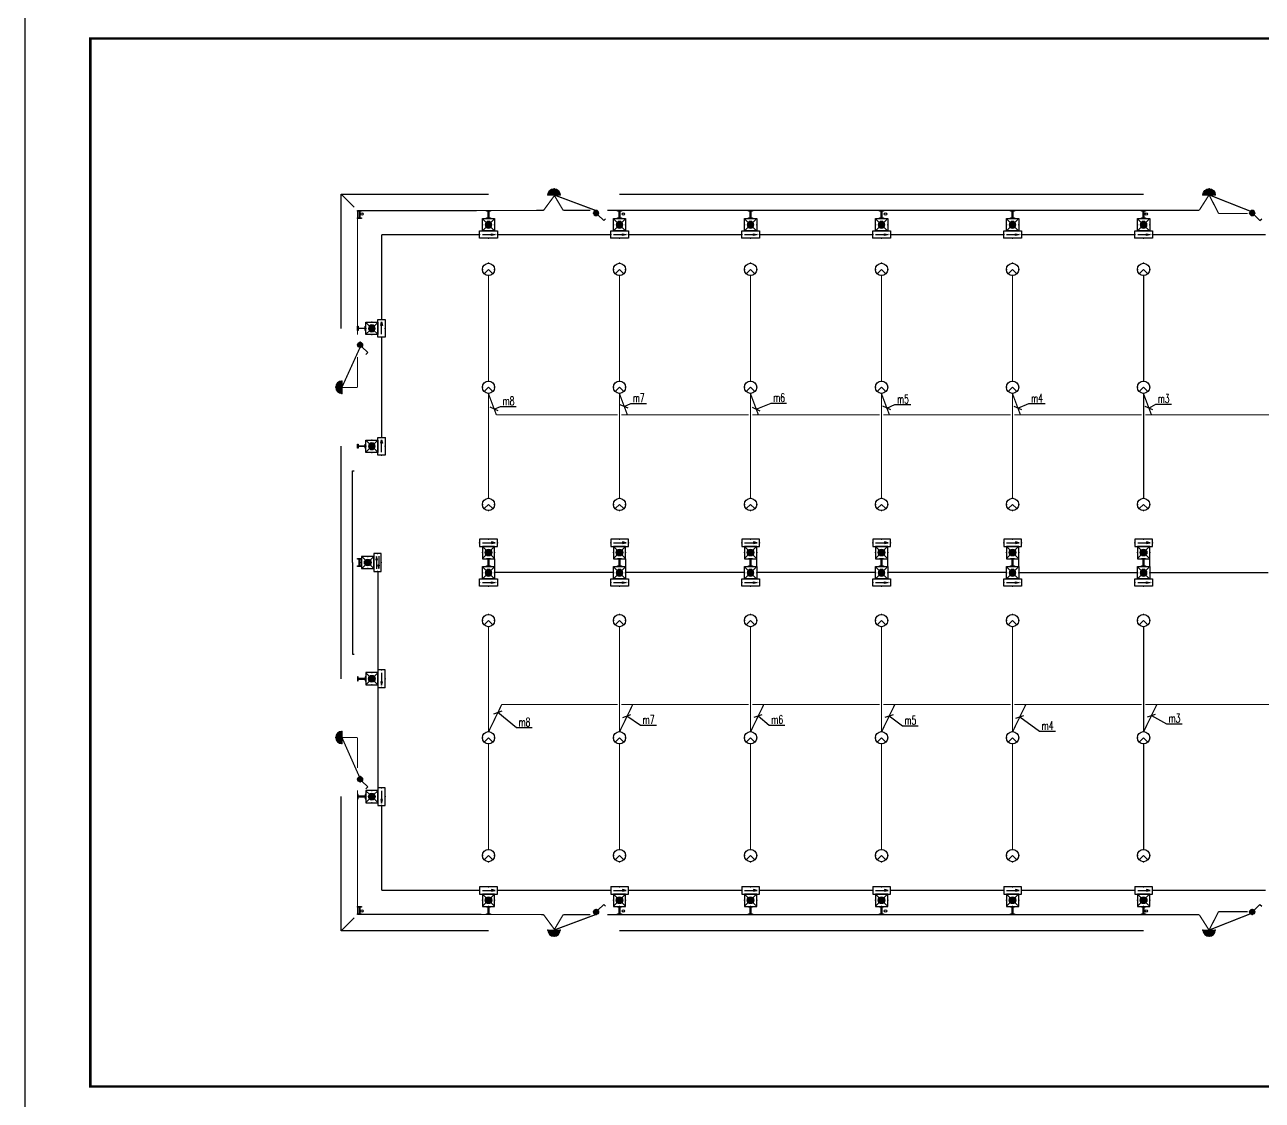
# Model space of a CAD drawing. Extents: x 921423 to 1291758, y 534425 to 1049953.
# Drawn here: x 1096949 to 1172514, y 716979 to 782659 of the extents above; entities that cross this region are included whole.
import ezdxf
from ezdxf.enums import TextEntityAlignment as Align

# ---------------------------------------------------------------- set-up
doc = ezdxf.new("R2010")
doc.units = 0
doc.header["$LTSCALE"] = 1000
doc.header["$MEASUREMENT"] = 0
doc.linetypes.add('DASH', pattern=[0.35, 0.25, -0.1])
for name, color, linetype in [('DIM-照明', 3, 'Continuous'), ('EQUIP-照明', 3, 'Continuous'), ('PUB_TITLE', 4, 'Continuous'), ('TEL_TEXT', 7, 'Continuous'), ('WIRE-应急', 2, 'DASH'), ('WIRE-照明', 1, 'Continuous'), ('刚柱', 2, 'Continuous'), ('卫浴', 7, 'Continuous'), ('散水', 32, 'Continuous')]:
    doc.layers.add(name, color=color, linetype=linetype)
doc.styles.add('_TEL_DIM', font='SIMPLEX', dxfattribs={"width": 0.8, "height": 3.5, "bigfont": 'HZTXT'})
doc.styles.get("Standard").update_dxf_attribs({"font": 'gbenor.shx', "bigfont": 'gbcbig.shx'})

# ---------------------------------------------------------------- blocks, each defined once
blk = doc.blocks.new('sdhfxdhnfdhx')
h = blk.add_hatch(color=256)
h.paths.add_polyline_path([(3050366, 936899), (3050616, 936899), (3050616, 936859), (3050366, 936859)])
h.paths.add_polyline_path([(3050511, 937319), (3050511, 936899), (3050471, 936899), (3050471, 937319)])
h.paths.add_polyline_path([(3050366, 937359), (3050616, 937359), (3050616, 937319), (3050366, 937319)])
for points in [[(3050366, 937359), (3050616, 937359), (3050616, 937319), (3050366, 937319)], [(3050511, 937319), (3050511, 936899), (3050471, 936899), (3050471, 937319)], [(3050366, 936899), (3050616, 936899), (3050616, 936859), (3050366, 936859)]]:
    blk.add_lwpolyline(points, close=True)
blk = doc.blocks.new('$equip$00002831')
for q in [(-0.35, -0.35), (0.35, -0.35)]:
    blk.add_line((0, 0), q)
at = {"const_width": 0.04}
blk.add_lwpolyline([(0.5, 0, 1), (-0.5, 0, 1), (0.5, 0, -2.700563)], format="xyb", dxfattribs=at)
blk.add_circle((0, 0), 0.5)
for p in [(-0.5, 0), (0, 0.5), (0.5, 0), (0, -0.5)]:
    blk.add_point(p)
at = {"color": 7, "style": '_TEL_DIM', "flags": 1}
for tag in ['A', 'REMARK']:
    blk.add_attdef(tag, text='', height=0.00002, dxfattribs=at).set_placement((0, 0), align=Align.MIDDLE_CENTER)
blk = doc.blocks.new('$equip$00002604')
blk.add_hatch(color=256).paths.add_polyline_path([(0.27, 0.5, 1), (-0.27, 0.5, 1)])
for p, q in [((-0.43, 0.93), (-0.19, 0.69)), ((-0.43, 0.07), (-0.19, 0.31)), ((0.19, 0.69), (0.43, 0.93)), ((0.19, 0.31), (0.43, 0.07))]:
    blk.add_line(p, q)
at = {"const_width": 0.04}
blk.add_lwpolyline([(-0.5, 1), (-0.5, 0), (0.5, 0), (0.5, 1), (-0.5, 1), (-0.5, 0)], dxfattribs=at)
blk.add_lwpolyline([(-0.5, 1), (-0.5, 0), (0.5, 0), (0.5, 1)], close=True)
blk.add_circle((0, 0.5), 0.275)
for p in [(-0.5, 0.5), (0, 1), (0, 0), (0.5, 0.5)]:
    blk.add_point(p)
at = {"color": 7, "style": '_TEL_DIM', "flags": 1}
blk.add_attdef('A', text='', height=0.000025, dxfattribs=at).set_placement((0, 0), align=Align.MIDDLE_CENTER)
blk = doc.blocks.new('$equip$00001168')
blk.add_line((-0.5, 0), (0.5, 0))
blk.add_arc((0, 0), 0.5, 180, 0)
for p in [(-0.5, 0), (0, 0), (0.5, 0), (0, -0.5)]:
    blk.add_point(p)
for points in [[(0.43, -0.25), (-0.43, -0.25), (0.5, 0), (-0.5, 0)], [(0.25, -0.43), (-0.25, -0.43), (0.43, -0.25), (-0.43, -0.25)], [(0, -0.5), (0, -0.5), (0.25, -0.43), (-0.25, -0.43)]]:
    blk.add_solid(points)
at = {"flags": 9}
blk.add_attdef('A', (0, 0), '', height=0.00002, dxfattribs=at)
blk = doc.blocks.new('$equip$00002540')
blk.add_hatch(color=256).paths.add_polyline_path([(0.24, 0.37), (0.24, 0.23), (0.53, 0.3)])
for p, q in [((-0.72, 0.6), (-0.72, 0)), ((0.72, 0.6), (-0.72, 0.6)), ((-0.72, 0), (0.72, 0)), ((0.24, 0.37), (0.24, 0.23)), ((0.53, 0.3), (0.24, 0.37)), ((0.24, 0.23), (0.53, 0.3)), ((0.72, 0), (0.72, 0.6))]:
    blk.add_line(p, q)
at = {"color": 7}
blk.add_line((-0.48, 0.3), (0.48, 0.3), dxfattribs=at)
at = {"const_width": 0.04}
blk.add_lwpolyline([(-0.72, 0.6), (-0.72, 0), (0.72, 0), (0.72, 0.6), (-0.72, 0.6), (-0.72, 0)], dxfattribs=at)
for p in [(-0.72, 0.3), (0, 0.6), (0, 0), (0.72, 0.3)]:
    blk.add_point(p)
at = {"color": 7, "style": '_TEL_DIM', "flags": 1}
blk.add_attdef('A', text='', height=0.00002, dxfattribs=at).set_placement((0, 0), align=Align.MIDDLE_CENTER)
blk = doc.blocks.new('$equip$00002542')
h = blk.add_hatch(color=256)
h.paths.add_polyline_path([(-0.21, 0.29), (-0.5, 0.22), (-0.21, 0.22)])
h.paths.add_polyline_path([(-0.21, 0.22), (-0.5, 0.22), (-0.21, 0.15)])
h.paths.add_polyline_path([(0.21, 0.47), (0.21, 0.33), (0.5, 0.4)])
for p, q in [((-0.72, 0.6), (-0.72, 0)), ((0.72, 0.6), (-0.72, 0.6)), ((-0.72, 0), (0.72, 0)), ((-0.21, 0.29), (-0.5, 0.22)), ((-0.5, 0.22), (-0.21, 0.15)), ((-0.21, 0.15), (-0.21, 0.29)), ((0.21, 0.47), (0.21, 0.33)), ((0.5, 0.4), (0.21, 0.47)), ((0.21, 0.33), (0.5, 0.4)), ((0.72, 0), (0.72, 0.6))]:
    blk.add_line(p, q)
at = {"color": 7}
for p, q in [((-0.51, 0.4), (0.45, 0.4)), ((-0.5, 0.22), (0.51, 0.22))]:
    blk.add_line(p, q, dxfattribs=at)
at = {"const_width": 0.04}
blk.add_lwpolyline([(-0.72, 0.6), (-0.72, 0), (0.72, 0), (0.72, 0.6), (-0.72, 0.6), (-0.72, 0)], dxfattribs=at)
for p in [(-0.72, 0.3), (0, 0.6), (0, 0), (0.72, 0.3)]:
    blk.add_point(p)
at = {"color": 7, "style": '_TEL_DIM', "flags": 1}
blk.add_attdef('A', text='', height=0.00002, dxfattribs=at).set_placement((0, 0), align=Align.MIDDLE_CENTER)
blk = doc.blocks.new('$equip$00001962')
for p, q in [((0.15, 0.36), (0.63, 0.83)), ((0.63, 0.83), (0.77, 0.69))]:
    blk.add_line(p, q)
blk.add_circle((0, 0.21), 0.208)
for p in [(-0.21, 0.21), (0, 0.42), (0, 0), (0.21, 0.21)]:
    blk.add_point(p)
for points in [[(-0.18, 0.31), (0.18, 0.31), (-0.21, 0.21), (0.21, 0.21)], [(-0.18, 0.1), (0.18, 0.1), (-0.21, 0.21), (0.21, 0.21)], [(-0.1, 0.39), (0.1, 0.39), (-0.18, 0.31), (0.18, 0.31)], [(-0.1, 0.03), (0.1, 0.03), (-0.18, 0.1), (0.18, 0.1)], [(0, 0.42), (0, 0.42), (-0.1, 0.39), (0.1, 0.39)], [(0, 0), (0, 0), (-0.1, 0.03), (0.1, 0.03)]]:
    blk.add_solid(points)
at = {"layer": 'TEL_TEXT', "style": '_TEL_DIM', "flags": 1}
blk.add_attdef('A', text='', height=0.00002, dxfattribs=at).set_placement((0, 0), align=Align.MIDDLE_CENTER)

msp = doc.modelspace()

# ---------------------------------------------------------------- linework, layer by layer
at = {"color": 8}
for points in [[(1116967, 749819), (1116967, 755419), (1117067, 755419)], [(1116967, 749819), (1116967, 744219), (1117067, 744219)]]:
    msp.add_lwpolyline(points, dxfattribs=at)
at = {"layer": 'DIM-照明'}
for p, q in [((1133795, 759238), (1133317, 759455)), ((1125854, 759081), (1125376, 759299)), ((1141859, 759068), (1141381, 759285)), ((1149831, 759143), (1149353, 759360)), ((1157834, 759135), (1157356, 759352)), ((1165835, 759133), (1165357, 759350)), ((1125599, 740586), (1126095, 740758)), ((1165503, 740387), (1165998, 740559)), ((1133464, 740359), (1133960, 740531)), ((1141491, 740364), (1141987, 740536)), ((1149492, 740366), (1149988, 740538)), ((1157465, 740309), (1157961, 740482))]:
    msp.add_line(p, q, dxfattribs=at)
for points in [[(1133556, 759346), (1133950, 759531)], [(1133950, 759531), (1134917, 759531)], [(1141620, 759177), (1142521, 759547)], [(1142521, 759547), (1143471, 759547)], [(1149592, 759251), (1150084, 759462)], [(1150084, 759462), (1151050, 759462)], [(1157595, 759244), (1158269, 759521)], [(1158269, 759521), (1159252, 759521)], [(1165596, 759241), (1166006, 759492)], [(1166006, 759492), (1166972, 759492)], [(1125615, 759190), (1125999, 759350)], [(1125999, 759350), (1126965, 759350)], [(1125847, 740672), (1126971, 739736)], [(1133712, 740445), (1134552, 739889)], [(1134552, 739889), (1135518, 739889)], [(1141739, 740450), (1142406, 739895)], [(1142406, 739895), (1143356, 739895)], [(1149740, 740452), (1150538, 739846)], [(1150538, 739846), (1151505, 739846)], [(1157713, 740396), (1158915, 739522)], [(1165751, 740473), (1166665, 739972)], [(1166665, 739972), (1167632, 739972)], [(1126971, 739736), (1127938, 739736)], [(1158915, 739522), (1159898, 739522)]]:
    msp.add_lwpolyline(points, dxfattribs=at)
at = {"layer": 'PUB_TITLE'}
msp.add_lwpolyline([(1096949, 716219), (1215829, 716219), (1215829, 783419), (1096949, 783419)], close=True, dxfattribs=at)
at = {"layer": 'PUB_TITLE', "const_width": 160}
msp.add_lwpolyline([(1100949, 717819), (1214229, 717819), (1214229, 781819), (1100949, 781819)], close=True, dxfattribs=at)
at = {"layer": 'WIRE-应急', "linetype": 'DASH', "const_width": 75}
for points in [[(1118742, 764659), (1118742, 769844)], [(1118742, 769844), (1124727, 769844)], [(1125807, 769844), (1132727, 769844)], [(1133807, 769844), (1140727, 769844)], [(1141807, 769844), (1148727, 769844)], [(1149807, 769844), (1156727, 769844)], [(1157807, 769844), (1164727, 769844)], [(1165807, 769844), (1172727, 769844)], [(1118742, 757459), (1118742, 763579)], [(1125642, 750049), (1125642, 749569)], [(1133642, 750049), (1133642, 749569)], [(1141642, 750049), (1141642, 749569)], [(1149642, 750049), (1149642, 749569)], [(1157642, 750049), (1157642, 749569)], [(1165642, 750049), (1165642, 749569)], [(1118517, 743259), (1118517, 749279)], [(1125642, 749214), (1132892, 749214)], [(1133642, 749214), (1140892, 749214)], [(1141642, 749214), (1148892, 749214)], [(1149642, 749214), (1156892, 749214)], [(1157642, 749194), (1164892, 749194)], [(1165642, 749194), (1172892, 749194)], [(1118517, 736059), (1118517, 742179)], [(1118742, 729794), (1118742, 734979)], [(1118742, 729794), (1124727, 729794)], [(1125807, 729794), (1132727, 729794)], [(1133807, 729794), (1140727, 729794)], [(1141807, 729794), (1148727, 729794)], [(1149807, 729794), (1156727, 729794)], [(1157807, 729794), (1164727, 729794)], [(1165807, 729794), (1172727, 729794)]]:
    msp.add_lwpolyline(points, dxfattribs=at)
at = {"layer": 'WIRE-照明', "linetype": 'Continuous', "const_width": 75}
for points in [[(1129267, 772269), (1131943, 771269)], [(1129267, 772269), (1129831, 771319)], [(1169267, 772269), (1168660, 771319)], [(1169267, 772269), (1171795, 771269)], [(1169267, 772269), (1169850, 771135)], [(1128626, 771319), (1129293, 772224)], [(1117267, 771299), (1128626, 771319)], [(1117267, 771299), (1117267, 763740)], [(1129831, 771319), (1131489, 771319)], [(1132523, 771319), (1168660, 771319)], [(1169850, 771135), (1171633, 771135)], [(1125267, 760894), (1125267, 767344)], [(1133267, 760894), (1133267, 767344)], [(1141267, 760894), (1141267, 767344)], [(1149267, 760894), (1149267, 767344)], [(1157267, 760894), (1157267, 767344)], [(1165267, 760894), (1165267, 767344)], [(1116317, 760519), (1117423, 762952)], [(1117267, 762367), (1117267, 760506)], [(1116317, 760506), (1117267, 760506)], [(1125257, 760144), (1125748, 758835)], [(1125267, 753744), (1125267, 760144)], [(1133257, 760144), (1133748, 758835)], [(1133267, 753744), (1133267, 760144)], [(1141257, 760144), (1141748, 758835)], [(1141267, 753744), (1141267, 760144)], [(1149257, 760144), (1149748, 758835)], [(1149267, 753744), (1149267, 760144)], [(1157257, 760144), (1157748, 758835)], [(1157267, 753744), (1157267, 760144)], [(1165257, 760144), (1165748, 758835)], [(1165267, 753744), (1165267, 760144)], [(1125748, 758835), (1133154, 758835)], [(1133379, 758835), (1141154, 758835)], [(1141379, 758835), (1149154, 758835)], [(1149379, 758835), (1157154, 758835)], [(1157379, 758835), (1165154, 758835)], [(1165379, 758835), (1173154, 758835)], [(1125267, 739494), (1125267, 745894)], [(1133267, 739494), (1133267, 745894)], [(1141267, 739494), (1141267, 745894)], [(1149267, 739494), (1149267, 745894)], [(1157267, 739494), (1157267, 745894)], [(1165267, 739494), (1165267, 745894)], [(1125276, 739494), (1126079, 741150)], [(1126079, 741150), (1133154, 741150)], [(1133275, 739494), (1134078, 741150)], [(1133379, 741150), (1141154, 741150)], [(1141276, 739494), (1142079, 741150)], [(1141379, 741150), (1149154, 741150)], [(1149276, 739494), (1150079, 741150)], [(1149379, 741150), (1157154, 741150)], [(1157276, 739494), (1158079, 741150)], [(1157379, 741150), (1165154, 741150)], [(1165276, 739494), (1166079, 741150)], [(1165379, 741150), (1173154, 741150)], [(1116317, 739131), (1117384, 736730)], [(1116317, 739131), (1117267, 739131)], [(1117267, 737271), (1117267, 739131)], [(1125267, 732294), (1125267, 738744)], [(1133267, 732294), (1133267, 738744)], [(1141267, 732294), (1141267, 738744)], [(1149267, 732294), (1149267, 738744)], [(1157267, 732294), (1157267, 738744)], [(1165267, 732294), (1165267, 738744)], [(1117267, 728339), (1117267, 735897)], [(1169267, 727369), (1169850, 728502)], [(1169850, 728502), (1171633, 728502)], [(1117267, 728339), (1128626, 728319)], [(1128626, 728319), (1129293, 727414)], [(1129267, 727369), (1131943, 728368)], [(1129267, 727369), (1129831, 728319)], [(1129831, 728319), (1131489, 728319)], [(1132523, 728319), (1168660, 728319)], [(1169267, 727369), (1168660, 728319)], [(1169267, 727369), (1171795, 728368)]]:
    msp.add_lwpolyline(points, dxfattribs=at)
at = {"layer": '卫浴', "color": 8}
for centre in [(1117535, 771099), (1133505, 771099), (1149507, 771099), (1165436, 771099), (1117535, 728539), (1133505, 728539), (1149507, 728539), (1165436, 728539)]:
    msp.add_circle(centre, 75, dxfattribs=at)
at = {"layer": '散水', "color": 8}
for p, q in [((1116267, 772319), (1117067, 771519)), ((1116267, 727319), (1117067, 728119))]:
    msp.add_line(p, q, dxfattribs=at)
for points in [[(1116267, 764119), (1116267, 772319), (1125267, 772319)], [(1133267, 772319), (1165267, 772319)], [(1116267, 742719), (1116267, 756919)], [(1125267, 727319), (1116267, 727319), (1116267, 735519)], [(1165267, 727319), (1133267, 727319)]]:
    msp.add_lwpolyline(points, dxfattribs=at)

# ---------------------------------------------------------------- block references
at = {"layer": 'EQUIP-照明', "yscale": 750, "zscale": 750}
for name, p, xscale, rotation in [('$equip$00001168', (1129267, 772269), -750, 180), ('$equip$00001168', (1169267, 772269), -750, 180), ('$equip$00002604', (1125267, 770819), -750, 180), ('$equip$00001962', (1131836, 771319), -750, 180), ('$equip$00002604', (1133267, 770819), -750, 180), ('$equip$00002604', (1141267, 770819), -750, 180), ('$equip$00002604', (1149267, 770819), -750, 180), ('$equip$00002604', (1157267, 770819), -750, 180), ('$equip$00002604', (1165267, 770819), -750, 180), ('$equip$00001962', (1171902, 771319), -750, 180), ('$equip$00002540', (1125267, 770069), -750, 180), ('$equip$00002540', (1133267, 770069), -750, 180), ('$equip$00002540', (1141267, 770069), -750, 180), ('$equip$00002540', (1149267, 770069), -750, 180), ('$equip$00002540', (1157267, 770069), -750, 180), ('$equip$00002540', (1165267, 770069), -750, 180), ('$equip$00002604', (1117767, 764119), -750, 270), ('$equip$00002540', (1118517, 764119), -750, 270), ('$equip$00001962', (1117267, 763108), 750, 270), ('$equip$00001168', (1116317, 760519), 750, 270), ('$equip$00002604', (1117767, 756919), -750, 270), ('$equip$00002540', (1118517, 756919), -750, 270), ('$equip$00002542', (1118267, 749819), 750, 270), ('$equip$00002604', (1117517, 749819), 750, 270), ('$equip$00002604', (1125267, 749569), -750, 180), ('$equip$00002604', (1133267, 749569), -750, 180), ('$equip$00002604', (1141267, 749569), -750, 180), ('$equip$00002604', (1149267, 749569), -750, 180), ('$equip$00002604', (1157267, 749569), -750, 180), ('$equip$00002604', (1165267, 749569), -750, 180), ('$equip$00002540', (1125267, 748819), -750, 180), ('$equip$00002540', (1133267, 748819), -750, 180), ('$equip$00002540', (1141267, 748819), -750, 180), ('$equip$00002540', (1149267, 748819), -750, 180), ('$equip$00002540', (1157267, 748819), -750, 180), ('$equip$00002540', (1165267, 748819), -750, 180), ('$equip$00002604', (1117767, 742719), 750, 270), ('$equip$00002540', (1118517, 742719), 750, 270), ('$equip$00001168', (1116317, 739131), 750, 270), ('$equip$00001962', (1117267, 736584), 750, 270), ('$equip$00002540', (1118517, 735519), 750, 270), ('$equip$00002604', (1117767, 735519), 750, 270)]:
    msp.add_blockref(name, p, dxfattribs=dict(at, xscale=xscale, rotation=rotation))
at = {"layer": 'EQUIP-照明', "xscale": 750, "yscale": 750, "zscale": 750}
for name, p in [('$equip$00002831', (1125267, 767719)), ('$equip$00002831', (1133267, 767719)), ('$equip$00002831', (1141267, 767719)), ('$equip$00002831', (1149267, 767719)), ('$equip$00002831', (1157267, 767719)), ('$equip$00002831', (1165267, 767719)), ('$equip$00002831', (1125267, 760519)), ('$equip$00002831', (1133267, 760519)), ('$equip$00002831', (1141267, 760519)), ('$equip$00002831', (1149267, 760519)), ('$equip$00002831', (1157267, 760519)), ('$equip$00002831', (1165267, 760519)), ('$equip$00002831', (1125267, 753369)), ('$equip$00002831', (1133267, 753369)), ('$equip$00002831', (1141267, 753369)), ('$equip$00002831', (1149267, 753369)), ('$equip$00002831', (1157267, 753369)), ('$equip$00002831', (1165267, 753369)), ('$equip$00002540', (1125267, 750799)), ('$equip$00002540', (1133267, 750799)), ('$equip$00002540', (1141267, 750799)), ('$equip$00002540', (1149267, 750799)), ('$equip$00002540', (1157267, 750799)), ('$equip$00002540', (1165267, 750799)), ('$equip$00002604', (1125267, 750049)), ('$equip$00002604', (1133267, 750049)), ('$equip$00002604', (1141267, 750049)), ('$equip$00002604', (1149267, 750049)), ('$equip$00002604', (1157267, 750049)), ('$equip$00002604', (1165267, 750049)), ('$equip$00002831', (1125267, 746269)), ('$equip$00002831', (1133267, 746269)), ('$equip$00002831', (1141267, 746269)), ('$equip$00002831', (1149267, 746269)), ('$equip$00002831', (1157267, 746269)), ('$equip$00002831', (1165267, 746269)), ('$equip$00002831', (1125267, 739119)), ('$equip$00002831', (1133267, 739119)), ('$equip$00002831', (1141267, 739119)), ('$equip$00002831', (1149267, 739119)), ('$equip$00002831', (1157267, 739119)), ('$equip$00002831', (1165267, 739119)), ('$equip$00002831', (1125267, 731919)), ('$equip$00002831', (1133267, 731919)), ('$equip$00002831', (1141267, 731919)), ('$equip$00002831', (1149267, 731919)), ('$equip$00002831', (1157267, 731919)), ('$equip$00002831', (1165267, 731919)), ('$equip$00002540', (1125267, 729569)), ('$equip$00002540', (1133267, 729569)), ('$equip$00002540', (1141267, 729569)), ('$equip$00002540', (1149267, 729569)), ('$equip$00002540', (1157267, 729569)), ('$equip$00002540', (1165267, 729569)), ('$equip$00002604', (1125267, 728819)), ('$equip$00002604', (1133267, 728819)), ('$equip$00002604', (1141267, 728819)), ('$equip$00002604', (1149267, 728819)), ('$equip$00002604', (1157267, 728819)), ('$equip$00002604', (1165267, 728819)), ('$equip$00001962', (1131836, 728319)), ('$equip$00001962', (1171902, 728319)), ('$equip$00001168', (1129267, 727369)), ('$equip$00001168', (1169267, 727369))]:
    msp.add_blockref(name, p, dxfattribs=at)
at = {"layer": '刚柱', "color": 8}
for p in [(-1933099, -166041), (-1925224, -166041), (-1917224, -166041), (-1909224, -166041), (-1901224, -166041), (-1893224, -166041), (-1885224, -166041), (-1933099, -187291), (-1925224, -187291), (-1917224, -187291), (-1909224, -187291), (-1901224, -187291), (-1893224, -187291), (-1885224, -187291), (-1933099, -208541), (-1925224, -208541), (-1917224, -208541), (-1909224, -208541), (-1901224, -208541), (-1893224, -208541), (-1885224, -208541)]:
    msp.add_blockref('sdhfxdhnfdhx', p, dxfattribs=at)
at = {"layer": '刚柱', "color": 8, "rotation": 270}
for p in [(180407, 3814610), (180407, 3807410)]:
    msp.add_blockref('sdhfxdhnfdhx', p, dxfattribs=at)
at = {"layer": '刚柱', "color": 8, "xscale": -1, "rotation": 270}
for p in [(180407, -2307772), (180407, -2314972)]:
    msp.add_blockref('sdhfxdhnfdhx', p, dxfattribs=at)

# ---------------------------------------------------------------- texts
at = {"layer": 'DIM-照明', "color": 7, "style": '_TEL_DIM', "width": 0.64}
for s, p in [('m8', (1126130, 759425)), ('m7', (1134081, 759606)), ('m6', (1142652, 759622)), ('m5', (1150215, 759537)), ('m4', (1158400, 759596)), ('m3', (1166137, 759567)), ('m3', (1166796, 740047)), ('m8', (1127102, 739811)), ('m7', (1134683, 739964)), ('m6', (1142537, 739970)), ('m5', (1150670, 739921)), ('m4', (1159046, 739597))]:
    msp.add_text(s, height=525, dxfattribs=at).set_placement(p)

doc.saveas('drawing.dxf')
